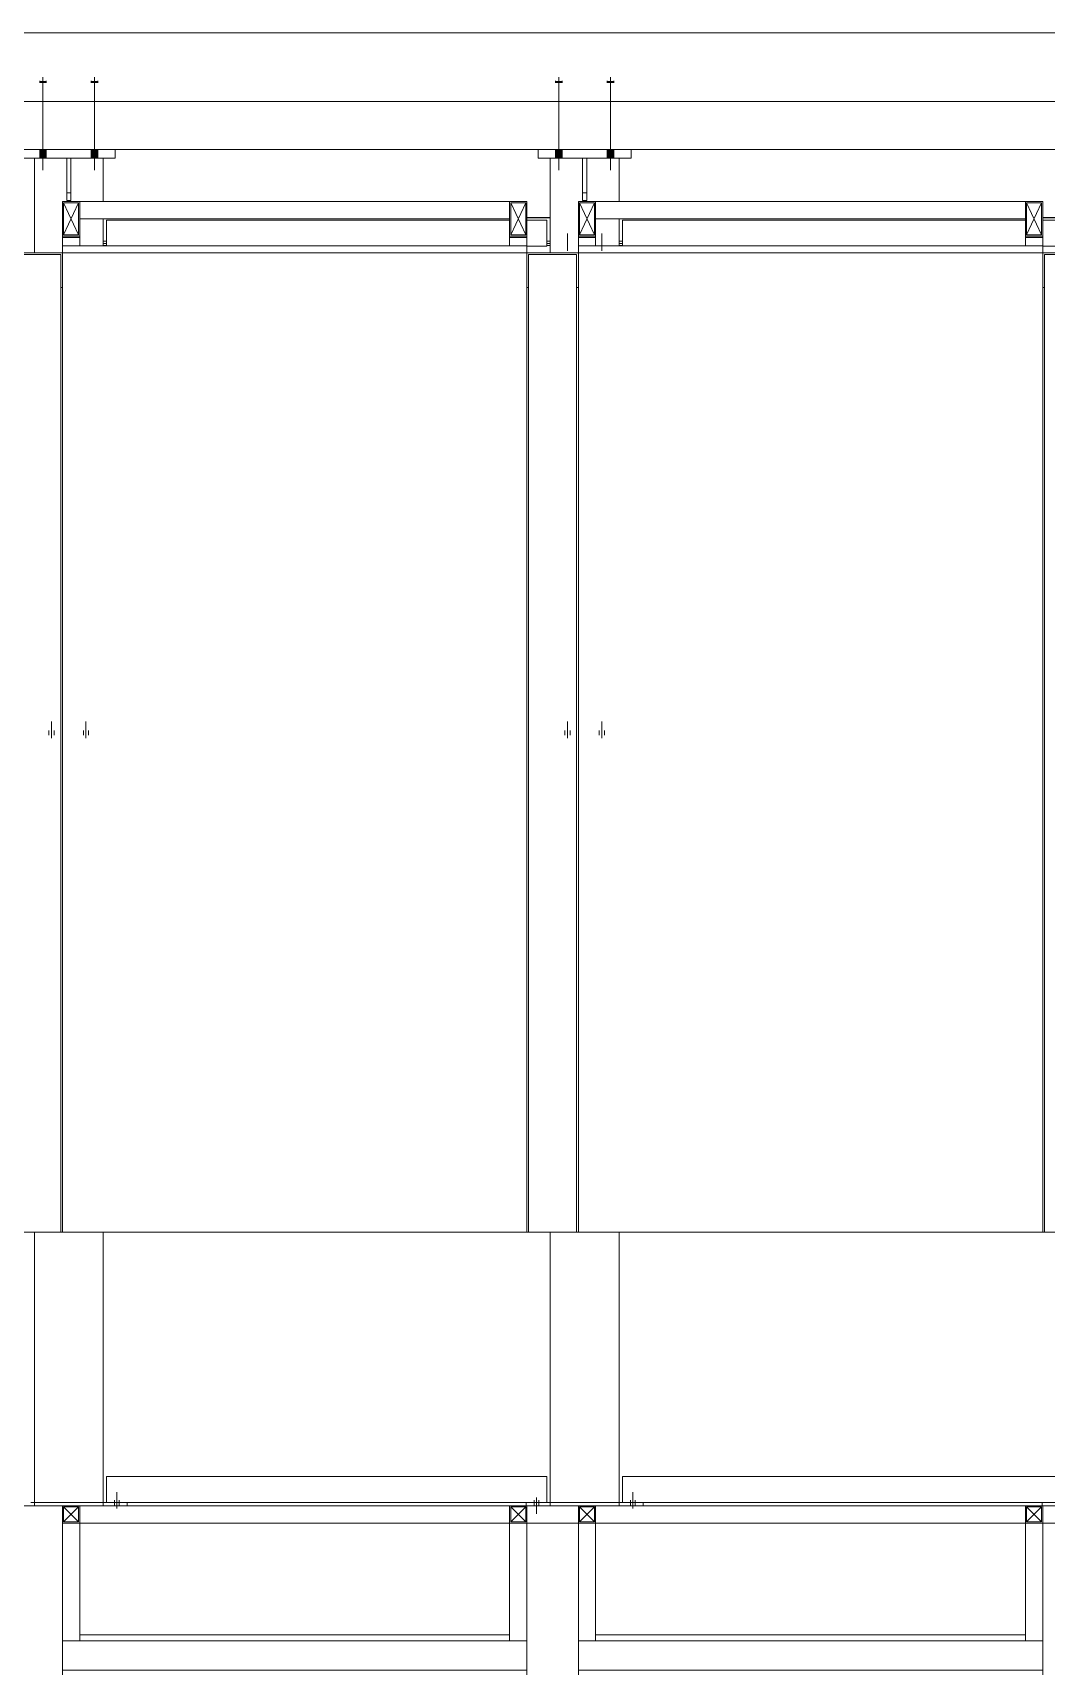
# Model space of a CAD drawing. Header units: millimetres. Extents: x -220592 to 404889, y -217665 to 38245.
# Drawn here: x 7607.79 to 7637.27, y -48163 to -48115.52 of the extents above; entities that cross this region are included whole.
import ezdxf

# ---------------------------------------------------------------- set-up
doc = ezdxf.new("R2010")
doc.units = ezdxf.units.MM
doc.linetypes.add('XKITLINE00', pattern=[0])
doc.linetypes.add('XKITLINE02', pattern=[4, 2, -2])
doc.layers.add('000 - 0_HIDE_OBJ_FRAMING_DEF_SUB_1', color=7, linetype='Continuous')
doc.layers.add('Bolt', color=7, linetype='Continuous', lineweight=0)
doc.layers.add('Part', color=7, linetype='Continuous', lineweight=0)

# ---------------------------------------------------------------- blocks, each defined once
blk = doc.blocks.new('*A13534')
at = {"layer": '000 - 0_HIDE_OBJ_FRAMING_DEF_SUB_1', "color": 7, "linetype": 'XKITLINE00', "lineweight": 0}
for p, q in [((-128.985516, 88.290007), (-128.985516, 88.490867)), ((-128.985516, 88.490867), (-115.485516, 88.490867)), ((-115.485516, 88.490867), (-115.485516, 88.290007)), ((-128.985516, 88.290007), (-115.485516, 88.290007)), ((-128.985516, 59.830765), (-115.485516, 59.830765))]:
    blk.add_line(p, q, dxfattribs=at)
blk = doc.blocks.new('*A13535')
at = {"layer": '000 - 0_HIDE_OBJ_FRAMING_DEF_SUB_1', "color": 7, "linetype": 'XKITLINE00', "lineweight": 0}
for p, q in [((-128.985598, 51.874802), (-128.985598, 51.374802)), ((-128.985598, 51.874802), (-85.4855, 51.874802)), ((-85.4855, 51.874802), (-85.4855, 51.374802)), ((-128.985598, 51.374802), (-85.4855, 51.374802))]:
    blk.add_line(p, q, dxfattribs=at)
blk = doc.blocks.new('*A13536')
at = {"layer": '000 - 0_HIDE_OBJ_FRAMING_DEF_SUB_1', "color": 7, "linetype": 'XKITLINE00', "lineweight": 0}
for p, q in [((-128.985598, 47.949802), (-128.985598, 42.874802)), ((-115.485598, 47.949802), (-128.985598, 47.949802)), ((-115.485598, 42.874802), (-115.485598, 47.949802)), ((-128.985598, 47.099802), (-115.485598, 47.099802)), ((-128.985598, 42.874802), (-115.485598, 42.874802))]:
    blk.add_line(p, q, dxfattribs=at)
blk = doc.blocks.new('*A13537')
at = {"layer": '000 - 0_HIDE_OBJ_FRAMING_DEF_SUB_1', "color": 7, "linetype": 'XKITLINE00', "lineweight": 0}
for p, q in [((-128.485598, 51.874802), (-128.485598, 51.374802)), ((-128.485598, 51.874802), (-115.9855, 51.874802)), ((-115.9855, 51.874802), (-115.9855, 51.374802)), ((-128.485598, 51.374802), (-115.9855, 51.374802))]:
    blk.add_line(p, q, dxfattribs=at)
blk = doc.blocks.new('*A13538')
at = {"layer": '000 - 0_HIDE_OBJ_FRAMING_DEF_SUB_1', "color": 7, "linetype": 'XKITLINE00', "lineweight": 0}
blk.add_line((-128.485598, 48.124802), (-115.9855, 48.124802), dxfattribs=at)
blk = doc.blocks.new('*A13539')
at = {"layer": '000 - 0_HIDE_OBJ_FRAMING_DEF_SUB_1', "color": 7, "linetype": 'XKITLINE00', "lineweight": 0}
for p, q in [((-127.702542, 52.724805), (-127.702542, 51.974805)), ((-127.702542, 52.724805), (-114.902542, 52.724805)), ((-114.902542, 52.724805), (-114.902542, 51.974805)), ((-127.702542, 51.974805), (-114.902542, 51.974805))]:
    blk.add_line(p, q, dxfattribs=at)
blk = doc.blocks.new('*A13540')
at = {"layer": '000 - 0_HIDE_OBJ_FRAMING_DEF_SUB_1', "color": 7, "linetype": 'XKITLINE00', "lineweight": 0}
for p, q in [((-135.563334, 94.690364), (-135.563334, 92.690364)), ((-135.563334, 94.690364), (-87.063349, 94.690364)), ((-87.063349, 94.690364), (-87.063349, 92.690364)), ((-135.563334, 92.690364), (-87.063349, 92.690364))]:
    blk.add_line(p, q, dxfattribs=at)
blk = doc.blocks.new('*A13541')
at = {"layer": '000 - 0_HIDE_OBJ_FRAMING_DEF_SUB_1', "color": 7, "linetype": 'XKITLINE00', "lineweight": 0}
blk.add_line((-130.691121, 91.290805), (-83.063349, 91.290805), dxfattribs=at)
blk = doc.blocks.new('*A13596')
at = {"layer": 'Part', "color": 7, "linetype": 'XKITLINE00', "lineweight": 0}
for p, q in [((-115.485516, 89.315403), (-114.802542, 89.315403)), ((-115.485516, 89.310169), (-114.802542, 89.310169)), ((-127.702542, 89.242133), (-115.985516, 89.242133)), ((-127.702542, 89.242133), (-127.702542, 89.236899)), ((-127.702542, 89.236899), (-115.985516, 89.236899)), ((-127.702542, 88.490867), (-127.702542, 89.236899)), ((-115.485516, 89.242133), (-114.902542, 89.242133)), ((-115.485516, 89.236899), (-114.902542, 89.236899)), ((-114.902542, 89.236899), (-114.902542, 89.242133)), ((-114.902542, 88.487927), (-114.902542, 89.236899)), ((-127.802542, 88.626108), (-127.702542, 88.626108)), ((-127.802542, 88.565922), (-127.702542, 88.565922)), ((-127.802542, 88.501011), (-127.702542, 88.501011)), ((-115.485516, 88.487927), (-114.902542, 88.487927)), ((-114.902542, 88.626108), (-114.802542, 88.626108)), ((-114.902542, 88.565922), (-114.802542, 88.565922)), ((-114.902542, 88.501011), (-114.802542, 88.501011))]:
    blk.add_line(p, q, dxfattribs=at)
blk = doc.blocks.new('*A13597')
at = {"layer": 'Part', "color": 7, "linetype": 'XKITLINE00', "lineweight": 0}
for p, q in [((-128.485516, 89.780791), (-115.985516, 89.780791)), ((-128.485516, 89.280791), (-115.985516, 89.280791))]:
    blk.add_line(p, q, dxfattribs=at)
blk = doc.blocks.new('*A13663')
at = {"layer": '000 - 0_HIDE_OBJ_FRAMING_DEF_SUB_1', "color": 7, "linetype": 'XKITLINE00', "lineweight": 0}
for p, q in [((-128.985598, 47.949802), (-128.985598, 51.374802)), ((-128.485598, 47.949802), (-128.485598, 51.374802))]:
    blk.add_line(p, q, dxfattribs=at)
blk = doc.blocks.new('*A13688')
at = {"layer": 'Part', "color": 7, "linetype": 'XKITLINE00', "lineweight": 0}
for p, q in [((-128.985516, 88.490867), (-128.985516, 88.780753)), ((-128.985516, 88.780753), (-128.953516, 88.780753)), ((-128.485516, 88.740421), (-128.985516, 88.740421)), ((-128.953516, 88.772548), (-128.953516, 88.780753)), ((-128.517516, 88.772548), (-128.953516, 88.772548)), ((-128.485516, 88.780753), (-128.517516, 88.780753)), ((-128.517516, 88.780753), (-128.517516, 88.772548)), ((-128.485516, 88.780753), (-128.485516, 88.490867))]:
    blk.add_line(p, q, dxfattribs=at)
blk = doc.blocks.new('*A13689')
at = {"layer": 'Part', "color": 7, "linetype": 'XKITLINE00', "lineweight": 0}
for p, q in [((-128.485516, 89.780791), (-128.985516, 89.780791)), ((-128.985516, 89.780791), (-128.985516, 88.780791)), ((-128.953516, 88.812791), (-128.517516, 89.748791)), ((-128.517516, 88.812791), (-128.953516, 89.748791)), ((-128.953516, 88.812791), (-128.953516, 89.748791)), ((-128.953516, 89.748791), (-128.517516, 89.748791)), ((-128.517516, 89.748791), (-128.517516, 88.812791)), ((-128.485516, 88.780791), (-128.485516, 89.780791)), ((-128.517516, 88.812791), (-128.953516, 88.812791)), ((-128.985516, 88.780791), (-128.485516, 88.780791))]:
    blk.add_line(p, q, dxfattribs=at)
blk = doc.blocks.new('*A13697')
at = {"layer": '000 - 0_HIDE_OBJ_FRAMING_DEF_SUB_1', "color": 7, "linetype": 'XKITLINE00', "lineweight": 0}
for p, q in [((-130.152583, 91.040289), (-130.152583, 91.290289)), ((-130.152583, 91.290289), (-127.452583, 91.290289)), ((-127.452583, 91.040289), (-127.452583, 91.290289)), ((-130.152583, 91.040289), (-127.452583, 91.040289))]:
    blk.add_line(p, q, dxfattribs=at)
blk = doc.blocks.new('*A13698')
at = {"layer": '000 - 0_HIDE_OBJ_FRAMING_DEF_SUB_1', "color": 7, "linetype": 'XKITLINE00', "lineweight": 0}
for p, q in [((-128.862542, 89.814076), (-128.862542, 91.040289)), ((-128.742542, 91.040289), (-128.742542, 89.814076)), ((-128.862542, 90.040289), (-128.742542, 90.040289)), ((-128.742542, 89.814076), (-128.862542, 89.814076))]:
    blk.add_line(p, q, dxfattribs=at)
blk = doc.blocks.new('*A13699')
at = {"layer": '000 - 0_HIDE_OBJ_FRAMING_DEF_SUB_1'}
for points in [[(-129.458, 93.29), (-129.458, 93.23), (-129.648, 93.23), (-129.648, 93.29)], [(-129.458, 93.29), (-129.458, 93.23), (-129.648, 93.23), (-129.648, 93.29)], [(-129.458, 93.29), (-129.458, 93.23), (-129.648, 93.23), (-129.648, 93.29)], [(-127.958, 93.29), (-127.958, 93.23), (-128.148, 93.23), (-128.148, 93.29)], [(-127.958, 93.29), (-127.958, 93.23), (-128.148, 93.23), (-128.148, 93.29)], [(-127.958, 93.29), (-127.958, 93.23), (-128.148, 93.23), (-128.148, 93.29)], [(-129.458, 91.29), (-129.458, 91.04), (-129.648, 91.04), (-129.648, 91.29)], [(-129.458, 91.29), (-129.458, 91.04), (-129.648, 91.04), (-129.648, 91.29)], [(-129.458, 91.29), (-129.458, 91.04), (-129.648, 91.04), (-129.648, 91.29)], [(-127.958, 91.29), (-127.958, 91.04), (-128.148, 91.04), (-128.148, 91.29)], [(-127.958, 91.29), (-127.958, 91.04), (-128.148, 91.04), (-128.148, 91.29)], [(-127.958, 91.29), (-127.958, 91.04), (-128.148, 91.04), (-128.148, 91.29)]]:
    blk.add_hatch(color=7, dxfattribs=at).paths.add_polyline_path(points, flags=17)
at = {"layer": '000 - 0_HIDE_OBJ_FRAMING_DEF_SUB_1', "color": 7, "linetype": 'XKITLINE00', "lineweight": 0}
for p, q in [((-129.648, 93.29), (-129.648, 93.23)), ((-129.648, 93.29), (-129.648, 93.23)), ((-129.648, 93.29), (-129.648, 93.23)), ((-129.553, 93.396), (-129.553, 90.69)), ((-129.553, 93.396), (-129.553, 90.69)), ((-129.553, 93.396), (-129.553, 90.69)), ((-129.458, 93.29), (-129.458, 93.23)), ((-129.458, 93.29), (-129.458, 93.23)), ((-129.458, 93.29), (-129.458, 93.23)), ((-128.148, 93.29), (-128.148, 93.23)), ((-128.148, 93.29), (-128.148, 93.23)), ((-128.148, 93.29), (-128.148, 93.23)), ((-128.053, 93.396), (-128.053, 90.69)), ((-128.053, 93.396), (-128.053, 90.69)), ((-128.053, 93.396), (-128.053, 90.69)), ((-127.958, 93.29), (-127.958, 93.23)), ((-127.958, 93.29), (-127.958, 93.23)), ((-127.958, 93.29), (-127.958, 93.23)), ((-129.648, 91.29), (-129.648, 91.04)), ((-129.648, 91.29), (-129.648, 91.04)), ((-129.648, 91.29), (-129.648, 91.04)), ((-129.458, 91.29), (-129.458, 91.04)), ((-129.458, 91.29), (-129.458, 91.04)), ((-129.458, 91.29), (-129.458, 91.04)), ((-128.148, 91.29), (-128.148, 91.04)), ((-128.148, 91.29), (-128.148, 91.04)), ((-128.148, 91.29), (-128.148, 91.04)), ((-127.958, 91.29), (-127.958, 91.04)), ((-127.958, 91.29), (-127.958, 91.04)), ((-127.958, 91.29), (-127.958, 91.04))]:
    blk.add_line(p, q, dxfattribs=at)
blk = doc.blocks.new('*A13829')
at = {"layer": '000 - 0_HIDE_OBJ_FRAMING_DEF_SUB_1', "color": 7, "linetype": 'XKITLINE00', "lineweight": 0}
for p, q in [((-129.802542, 88.290005), (-129.802542, 91.040289)), ((-127.802542, 89.780791), (-127.802542, 91.040289)), ((-127.802542, 88.490867), (-127.802542, 89.280791)), ((-129.802542, 51.974805), (-129.802542, 59.830765)), ((-127.802542, 51.974805), (-127.802542, 59.830765)), ((-129.802542, 51.974805), (-127.802542, 51.974805))]:
    blk.add_line(p, q, dxfattribs=at)
blk = doc.blocks.new('*A13845')
at = {"layer": '000 - 0_HIDE_OBJ_FRAMING_DEF_SUB_1', "color": 7, "linetype": 'XKITLINE00', "lineweight": 0}
for p, q in [((-130.485516, 59.830765), (-130.485516, 88.290005)), ((-130.485516, 88.290005), (-128.985516, 88.290005)), ((-130.435516, 59.830765), (-130.435516, 88.23979)), ((-130.435516, 88.23979), (-129.035516, 88.23979)), ((-129.035516, 88.23979), (-129.035516, 59.830765)), ((-128.985516, 88.290005), (-128.985516, 59.830765)), ((-130.435516, 87.285705), (-130.485516, 87.285705)), ((-129.035516, 87.285705), (-128.985516, 87.285705)), ((-128.985516, 59.830765), (-130.485516, 59.830765))]:
    blk.add_line(p, q, dxfattribs=at)
blk = doc.blocks.new('*A13847')
at = {"layer": '000 - 0_HIDE_OBJ_FRAMING_DEF_SUB_1', "color": 7, "linetype": 'XKITLINE00', "lineweight": 0}
for p, q in [((-128.985598, 51.874802), (-128.985598, 51.374802)), ((-128.485598, 51.874802), (-128.985598, 51.874802)), ((-128.953598, 51.406802), (-128.517598, 51.842802)), ((-128.517598, 51.406802), (-128.953598, 51.842802)), ((-128.953598, 51.842802), (-128.517598, 51.842802)), ((-128.953598, 51.406802), (-128.953598, 51.842802)), ((-128.517598, 51.842802), (-128.517598, 51.406802)), ((-128.485598, 51.374802), (-128.485598, 51.874802)), ((-128.985598, 51.374802), (-128.485598, 51.374802)), ((-128.517598, 51.406802), (-128.953598, 51.406802))]:
    blk.add_line(p, q, dxfattribs=at)
blk = doc.blocks.new('*A13849')
at = {"layer": '000 - 0_HIDE_OBJ_FRAMING_DEF_SUB_1', "color": 7, "linetype": 'XKITLINE02', "lineweight": 0}
for p, q in [((-127.402542, 51.795605), (-127.402542, 52.274805)), ((-127.402542, 51.795605), (-127.402542, 52.274805)), ((-127.472542, 51.974805), (-127.472542, 52.039805)), ((-127.472542, 51.974805), (-127.472542, 52.039805)), ((-127.472542, 51.874805), (-127.472542, 51.974805)), ((-127.472542, 51.874805), (-127.472542, 51.974805)), ((-127.332542, 51.974805), (-127.332542, 52.039805)), ((-127.332542, 51.974805), (-127.332542, 52.039805)), ((-127.332542, 51.874805), (-127.332542, 51.974805)), ((-127.332542, 51.874805), (-127.332542, 51.974805))]:
    blk.add_line(p, q, dxfattribs=at)
blk = doc.blocks.new('*A13850')
at = {"layer": '000 - 0_HIDE_OBJ_FRAMING_DEF_SUB_1', "color": 7, "linetype": 'XKITLINE00', "lineweight": 0}
for p, q in [((-130.502542, 51.874805), (-130.502542, 51.974805)), ((-128.985598, 51.874805), (-130.502542, 51.874805)), ((-127.702542, 51.974805), (-129.902542, 51.974805)), ((-129.802542, 51.974805), (-129.802542, 51.874805)), ((-127.802542, 51.874805), (-127.802542, 51.974805)), ((-127.102542, 51.874805), (-127.102542, 51.974805))]:
    blk.add_line(p, q, dxfattribs=at)
blk = doc.blocks.new('*A13857')
at = {"layer": '000 - 0_HIDE_OBJ_FRAMING_DEF_SUB_1', "color": 7, "linetype": 'XKITLINE02', "lineweight": 0}
for p, q in [((-129.302555, 74.189705), (-129.302555, 74.668905)), ((-129.302555, 74.189705), (-129.302555, 74.668905)), ((-129.377555, 74.358905), (-129.377555, 74.408905)), ((-129.377555, 74.358905), (-129.377555, 74.408905)), ((-129.377555, 74.268905), (-129.377555, 74.358905)), ((-129.377555, 74.268905), (-129.377555, 74.358905)), ((-129.227555, 74.358905), (-129.227555, 74.408905)), ((-129.227555, 74.358905), (-129.227555, 74.408905)), ((-129.227555, 74.268905), (-129.227555, 74.358905)), ((-129.227555, 74.268905), (-129.227555, 74.358905))]:
    blk.add_line(p, q, dxfattribs=at)
blk = doc.blocks.new('*A13860')
at = {"layer": '000 - 0_HIDE_OBJ_FRAMING_DEF_SUB_1', "color": 7, "linetype": 'XKITLINE02', "lineweight": 0}
for p, q in [((-128.302542, 74.189705), (-128.302542, 74.668905)), ((-128.302542, 74.189705), (-128.302542, 74.668905)), ((-128.377542, 74.358905), (-128.377542, 74.408905)), ((-128.377542, 74.358905), (-128.377542, 74.408905)), ((-128.377542, 74.268905), (-128.377542, 74.358905)), ((-128.377542, 74.268905), (-128.377542, 74.358905)), ((-128.227542, 74.358905), (-128.227542, 74.408905)), ((-128.227542, 74.358905), (-128.227542, 74.408905)), ((-128.227542, 74.268905), (-128.227542, 74.358905)), ((-128.227542, 74.268905), (-128.227542, 74.358905))]:
    blk.add_line(p, q, dxfattribs=at)
blk = doc.blocks.new('*A14313')
at = {"layer": '000 - 0_HIDE_OBJ_FRAMING_DEF_SUB_1', "color": 7, "linetype": 'XKITLINE00', "lineweight": 0}
for p, q in [((-113.985598, 47.949802), (-113.985598, 51.374802)), ((-113.485598, 47.949802), (-113.485598, 51.374802))]:
    blk.add_line(p, q, dxfattribs=at)
blk = doc.blocks.new('*A14314')
at = {"layer": '000 - 0_HIDE_OBJ_FRAMING_DEF_SUB_1', "color": 7, "linetype": 'XKITLINE00', "lineweight": 0}
for p, q in [((-115.9855, 47.949802), (-115.9855, 51.374802)), ((-115.4855, 47.949802), (-115.4855, 51.374802))]:
    blk.add_line(p, q, dxfattribs=at)
blk = doc.blocks.new('*A14315')
at = {"layer": '000 - 0_HIDE_OBJ_FRAMING_DEF_SUB_1', "color": 7, "linetype": 'XKITLINE00', "lineweight": 0}
for p, q in [((-100.9855, 47.949802), (-100.9855, 51.374802)), ((-100.4855, 47.949802), (-100.4855, 51.374802))]:
    blk.add_line(p, q, dxfattribs=at)
blk = doc.blocks.new('*A14321')
at = {"layer": 'Part', "color": 7, "linetype": 'XKITLINE00', "lineweight": 0}
for p, q in [((-113.985516, 88.490867), (-113.985516, 88.780753)), ((-113.985516, 88.780753), (-113.953516, 88.780753)), ((-113.485516, 88.740421), (-113.985516, 88.740421)), ((-113.953516, 88.772548), (-113.953516, 88.780753)), ((-113.517516, 88.772548), (-113.953516, 88.772548)), ((-113.485516, 88.780753), (-113.517516, 88.780753)), ((-113.517516, 88.780753), (-113.517516, 88.772548)), ((-113.485516, 88.780753), (-113.485516, 88.490867))]:
    blk.add_line(p, q, dxfattribs=at)
blk = doc.blocks.new('*A14322')
at = {"layer": 'Part', "color": 7, "linetype": 'XKITLINE00', "lineweight": 0}
for p, q in [((-113.485516, 89.780791), (-113.985516, 89.780791)), ((-113.985516, 89.780791), (-113.985516, 88.780791)), ((-113.953516, 88.812791), (-113.517516, 89.748791)), ((-113.517516, 88.812791), (-113.953516, 89.748791)), ((-113.953516, 88.812791), (-113.953516, 89.748791)), ((-113.953516, 89.748791), (-113.517516, 89.748791)), ((-113.517516, 89.748791), (-113.517516, 88.812791)), ((-113.485516, 88.780791), (-113.485516, 89.780791)), ((-113.517516, 88.812791), (-113.953516, 88.812791)), ((-113.985516, 88.780791), (-113.485516, 88.780791))]:
    blk.add_line(p, q, dxfattribs=at)
blk = doc.blocks.new('*A14323')
at = {"layer": 'Part', "color": 7, "linetype": 'XKITLINE00', "lineweight": 0}
for p, q in [((-100.985516, 88.490867), (-100.985516, 88.780753)), ((-100.985516, 88.780753), (-100.953516, 88.780753)), ((-100.485516, 88.740421), (-100.985516, 88.740421)), ((-100.953516, 88.772548), (-100.953516, 88.780753)), ((-100.517516, 88.772548), (-100.953516, 88.772548)), ((-100.485516, 88.780753), (-100.517516, 88.780753)), ((-100.517516, 88.780753), (-100.517516, 88.772548)), ((-100.485516, 88.780753), (-100.485516, 88.490867))]:
    blk.add_line(p, q, dxfattribs=at)
blk = doc.blocks.new('*A14324')
at = {"layer": 'Part', "color": 7, "linetype": 'XKITLINE00', "lineweight": 0}
for p, q in [((-100.485516, 89.780791), (-100.985516, 89.780791)), ((-100.985516, 89.780791), (-100.985516, 88.780791)), ((-100.953516, 88.812791), (-100.517516, 89.748791)), ((-100.517516, 88.812791), (-100.953516, 89.748791)), ((-100.953516, 88.812791), (-100.953516, 89.748791)), ((-100.953516, 89.748791), (-100.517516, 89.748791)), ((-100.517516, 89.748791), (-100.517516, 88.812791)), ((-100.485516, 88.780791), (-100.485516, 89.780791)), ((-100.517516, 88.812791), (-100.953516, 88.812791)), ((-100.985516, 88.780791), (-100.485516, 88.780791))]:
    blk.add_line(p, q, dxfattribs=at)
blk = doc.blocks.new('*A14325')
at = {"layer": 'Part', "color": 7, "linetype": 'XKITLINE00', "lineweight": 0}
for p, q in [((-115.985516, 88.490867), (-115.985516, 88.780753)), ((-115.985516, 88.780753), (-115.953516, 88.780753)), ((-115.485516, 88.740421), (-115.985516, 88.740421)), ((-115.953516, 88.772548), (-115.953516, 88.780753)), ((-115.517516, 88.772548), (-115.953516, 88.772548)), ((-115.485516, 88.780753), (-115.517516, 88.780753)), ((-115.517516, 88.780753), (-115.517516, 88.772548)), ((-115.485516, 88.780753), (-115.485516, 88.490867))]:
    blk.add_line(p, q, dxfattribs=at)
blk = doc.blocks.new('*A14326')
at = {"layer": 'Part', "color": 7, "linetype": 'XKITLINE00', "lineweight": 0}
for p, q in [((-115.485516, 89.780791), (-115.985516, 89.780791)), ((-115.985516, 89.780791), (-115.985516, 88.780791)), ((-115.953516, 88.812791), (-115.517516, 89.748791)), ((-115.517516, 88.812791), (-115.953516, 89.748791)), ((-115.953516, 88.812791), (-115.953516, 89.748791)), ((-115.953516, 89.748791), (-115.517516, 89.748791)), ((-115.517516, 89.748791), (-115.517516, 88.812791)), ((-115.485516, 88.780791), (-115.485516, 89.780791)), ((-115.517516, 88.812791), (-115.953516, 88.812791)), ((-115.985516, 88.780791), (-115.485516, 88.780791))]:
    blk.add_line(p, q, dxfattribs=at)
blk = doc.blocks.new('*A14327')
at = {"layer": 'Part', "color": 7, "linetype": 'XKITLINE00', "lineweight": 0}
for p, q in [((-113.485516, 89.780791), (-100.985516, 89.780791)), ((-113.485516, 89.280791), (-100.985516, 89.280791))]:
    blk.add_line(p, q, dxfattribs=at)
blk = doc.blocks.new('*A14328')
at = {"layer": 'Part', "color": 7, "linetype": 'XKITLINE00', "lineweight": 0}
for p, q in [((-100.485516, 89.315403), (-99.802542, 89.315403)), ((-100.485516, 89.310169), (-99.802542, 89.310169)), ((-112.702542, 89.242133), (-100.985516, 89.242133)), ((-112.702542, 89.242133), (-112.702542, 89.236899)), ((-112.702542, 89.236899), (-100.985516, 89.236899)), ((-112.702542, 88.490867), (-112.702542, 89.236899)), ((-100.485516, 89.242133), (-99.902542, 89.242133)), ((-100.485516, 89.236899), (-99.902542, 89.236899)), ((-99.902542, 89.236899), (-99.902542, 89.242133)), ((-99.902542, 88.487927), (-99.902542, 89.236899)), ((-112.802542, 88.626108), (-112.702542, 88.626108)), ((-112.802542, 88.565922), (-112.702542, 88.565922)), ((-112.802542, 88.501011), (-112.702542, 88.501011)), ((-100.485516, 88.487927), (-99.902542, 88.487927)), ((-99.902542, 88.626108), (-99.802542, 88.626108)), ((-99.902542, 88.565922), (-99.802542, 88.565922)), ((-99.902542, 88.501011), (-99.802542, 88.501011))]:
    blk.add_line(p, q, dxfattribs=at)
blk = doc.blocks.new('*A14329')
at = {"layer": 'Bolt', "color": 7, "linetype": 'XKITLINE02', "lineweight": 0}
for p, q in [((-114.302555, 88.376542), (-114.302555, 88.855094)), ((-114.302555, 88.350549), (-114.302555, 88.829101))]:
    blk.add_line(p, q, dxfattribs=at)
blk = doc.blocks.new('*A14330')
at = {"layer": '000 - 0_HIDE_OBJ_FRAMING_DEF_SUB_1'}
for points in [[(-114.648, 93.23), (-114.648, 93.29), (-114.458, 93.29), (-114.458, 93.23)], [(-114.648, 93.23), (-114.648, 93.29), (-114.458, 93.29), (-114.458, 93.23)], [(-114.648, 93.23), (-114.648, 93.29), (-114.458, 93.29), (-114.458, 93.23)], [(-113.148, 93.23), (-113.148, 93.29), (-112.958, 93.29), (-112.958, 93.23)], [(-113.148, 93.23), (-113.148, 93.29), (-112.958, 93.29), (-112.958, 93.23)], [(-113.148, 93.23), (-113.148, 93.29), (-112.958, 93.29), (-112.958, 93.23)], [(-114.648, 91.04), (-114.648, 91.29), (-114.458, 91.29), (-114.458, 91.04)], [(-114.648, 91.04), (-114.648, 91.29), (-114.458, 91.29), (-114.458, 91.04)], [(-114.648, 91.04), (-114.648, 91.29), (-114.458, 91.29), (-114.458, 91.04)], [(-113.148, 91.04), (-113.148, 91.29), (-112.958, 91.29), (-112.958, 91.04)], [(-113.148, 91.04), (-113.148, 91.29), (-112.958, 91.29), (-112.958, 91.04)], [(-113.148, 91.04), (-113.148, 91.29), (-112.958, 91.29), (-112.958, 91.04)]]:
    blk.add_hatch(color=7, dxfattribs=at).paths.add_polyline_path(points, flags=17)
at = {"layer": '000 - 0_HIDE_OBJ_FRAMING_DEF_SUB_1', "color": 7, "linetype": 'XKITLINE00', "lineweight": 0}
for p, q in [((-114.648, 93.29), (-114.648, 93.23)), ((-114.648, 93.29), (-114.648, 93.23)), ((-114.648, 93.29), (-114.648, 93.23)), ((-114.553, 93.396), (-114.553, 90.69)), ((-114.553, 93.396), (-114.553, 90.69)), ((-114.553, 93.396), (-114.553, 90.69)), ((-114.458, 93.29), (-114.458, 93.23)), ((-114.458, 93.29), (-114.458, 93.23)), ((-114.458, 93.29), (-114.458, 93.23)), ((-113.148, 93.29), (-113.148, 93.23)), ((-113.148, 93.29), (-113.148, 93.23)), ((-113.148, 93.29), (-113.148, 93.23)), ((-113.053, 93.396), (-113.053, 90.69)), ((-113.053, 93.396), (-113.053, 90.69)), ((-113.053, 93.396), (-113.053, 90.69)), ((-112.958, 93.29), (-112.958, 93.23)), ((-112.958, 93.29), (-112.958, 93.23)), ((-112.958, 93.29), (-112.958, 93.23)), ((-114.648, 91.29), (-114.648, 91.04)), ((-114.648, 91.29), (-114.648, 91.04)), ((-114.648, 91.29), (-114.648, 91.04)), ((-114.458, 91.29), (-114.458, 91.04)), ((-114.458, 91.29), (-114.458, 91.04)), ((-114.458, 91.29), (-114.458, 91.04)), ((-113.148, 91.29), (-113.148, 91.04)), ((-113.148, 91.29), (-113.148, 91.04)), ((-113.148, 91.29), (-113.148, 91.04)), ((-112.958, 91.29), (-112.958, 91.04)), ((-112.958, 91.29), (-112.958, 91.04)), ((-112.958, 91.29), (-112.958, 91.04))]:
    blk.add_line(p, q, dxfattribs=at)
blk = doc.blocks.new('*A14331')
at = {"layer": 'Bolt', "color": 7, "linetype": 'XKITLINE02', "lineweight": 0}
for p, q in [((-113.302542, 88.376542), (-113.302542, 88.855094)), ((-113.302542, 88.350549), (-113.302542, 88.829101))]:
    blk.add_line(p, q, dxfattribs=at)
blk = doc.blocks.new('*A14332')
at = {"layer": '000 - 0_HIDE_OBJ_FRAMING_DEF_SUB_1', "color": 7, "linetype": 'XKITLINE00', "lineweight": 0}
for p, q in [((-113.862542, 89.814076), (-113.862542, 91.040289)), ((-113.742542, 91.040289), (-113.742542, 89.814076)), ((-113.862542, 90.040289), (-113.742542, 90.040289)), ((-113.742542, 89.814076), (-113.862542, 89.814076))]:
    blk.add_line(p, q, dxfattribs=at)
blk = doc.blocks.new('*A14333')
at = {"layer": '000 - 0_HIDE_OBJ_FRAMING_DEF_SUB_1', "color": 7, "linetype": 'XKITLINE00', "lineweight": 0}
for p, q in [((-115.152583, 91.040289), (-115.152583, 91.290289)), ((-115.152583, 91.290289), (-112.452583, 91.290289)), ((-112.452583, 91.040289), (-112.452583, 91.290289)), ((-115.152583, 91.040289), (-112.452583, 91.040289))]:
    blk.add_line(p, q, dxfattribs=at)
blk = doc.blocks.new('*A14368')
at = {"layer": '000 - 0_HIDE_OBJ_FRAMING_DEF_SUB_1', "color": 7, "linetype": 'XKITLINE00', "lineweight": 0}
for p, q in [((-113.985598, 47.949802), (-113.985598, 42.874802)), ((-100.485598, 47.949802), (-113.985598, 47.949802)), ((-100.485598, 42.874802), (-100.485598, 47.949802)), ((-113.985598, 47.099802), (-100.485598, 47.099802)), ((-113.985598, 42.874802), (-100.485598, 42.874802))]:
    blk.add_line(p, q, dxfattribs=at)
blk = doc.blocks.new('*A14369')
at = {"layer": '000 - 0_HIDE_OBJ_FRAMING_DEF_SUB_1', "color": 7, "linetype": 'XKITLINE00', "lineweight": 0}
blk.add_line((-113.485598, 48.124802), (-100.9855, 48.124802), dxfattribs=at)
blk = doc.blocks.new('*A14373')
at = {"layer": '000 - 0_HIDE_OBJ_FRAMING_DEF_SUB_1', "color": 7, "linetype": 'XKITLINE00', "lineweight": 0}
for p, q in [((-114.802542, 88.290005), (-114.802542, 91.040289)), ((-112.802542, 89.780791), (-112.802542, 91.040289)), ((-112.802542, 88.490867), (-112.802542, 89.280791)), ((-114.802542, 51.974805), (-114.802542, 59.830765)), ((-112.802542, 51.974805), (-112.802542, 59.830765)), ((-114.802542, 51.974805), (-112.802542, 51.974805))]:
    blk.add_line(p, q, dxfattribs=at)
blk = doc.blocks.new('*A14374')
at = {"layer": '000 - 0_HIDE_OBJ_FRAMING_DEF_SUB_1', "color": 7, "linetype": 'XKITLINE00', "lineweight": 0}
for p, q in [((-113.985516, 88.290007), (-113.985516, 88.490867)), ((-113.985516, 88.490867), (-100.485516, 88.490867)), ((-100.485516, 88.490867), (-100.485516, 88.290007)), ((-113.985516, 88.290007), (-100.485516, 88.290007)), ((-113.985516, 59.830765), (-100.485516, 59.830765))]:
    blk.add_line(p, q, dxfattribs=at)
blk = doc.blocks.new('*A14375')
at = {"layer": '000 - 0_HIDE_OBJ_FRAMING_DEF_SUB_1', "color": 7, "linetype": 'XKITLINE00', "lineweight": 0}
for p, q in [((-100.485516, 59.830765), (-100.485516, 88.290005)), ((-100.485516, 88.290005), (-98.985516, 88.290005)), ((-100.435516, 59.830765), (-100.435516, 88.23979)), ((-100.435516, 88.23979), (-99.035516, 88.23979)), ((-99.035516, 88.23979), (-99.035516, 59.830765)), ((-98.985516, 88.290005), (-98.985516, 59.830765)), ((-100.435516, 87.285705), (-100.485516, 87.285705)), ((-99.035516, 87.285705), (-98.985516, 87.285705)), ((-98.985516, 59.830765), (-100.485516, 59.830765))]:
    blk.add_line(p, q, dxfattribs=at)
blk = doc.blocks.new('*A14376')
at = {"layer": '000 - 0_HIDE_OBJ_FRAMING_DEF_SUB_1', "color": 7, "linetype": 'XKITLINE00', "lineweight": 0}
for p, q in [((-115.485516, 59.830765), (-115.485516, 88.290005)), ((-115.485516, 88.290005), (-113.985516, 88.290005)), ((-115.435516, 59.830765), (-115.435516, 88.23979)), ((-115.435516, 88.23979), (-114.035516, 88.23979)), ((-114.035516, 88.23979), (-114.035516, 59.830765)), ((-113.985516, 88.290005), (-113.985516, 59.830765)), ((-115.435516, 87.285705), (-115.485516, 87.285705)), ((-114.035516, 87.285705), (-113.985516, 87.285705)), ((-113.985516, 59.830765), (-115.485516, 59.830765))]:
    blk.add_line(p, q, dxfattribs=at)
blk = doc.blocks.new('*A14377')
at = {"layer": '000 - 0_HIDE_OBJ_FRAMING_DEF_SUB_1', "color": 7, "linetype": 'XKITLINE00', "lineweight": 0}
for p, q in [((-113.485598, 51.874802), (-113.485598, 51.374802)), ((-113.485598, 51.874802), (-100.9855, 51.874802)), ((-100.9855, 51.874802), (-100.9855, 51.374802)), ((-113.485598, 51.374802), (-100.9855, 51.374802))]:
    blk.add_line(p, q, dxfattribs=at)
blk = doc.blocks.new('*A14378')
at = {"layer": '000 - 0_HIDE_OBJ_FRAMING_DEF_SUB_1', "color": 7, "linetype": 'XKITLINE00', "lineweight": 0}
for p, q in [((-112.702542, 52.724805), (-112.702542, 51.974805)), ((-112.702542, 52.724805), (-99.902542, 52.724805)), ((-99.902542, 52.724805), (-99.902542, 51.974805)), ((-112.702542, 51.974805), (-99.902542, 51.974805))]:
    blk.add_line(p, q, dxfattribs=at)
blk = doc.blocks.new('*A14379')
at = {"layer": '000 - 0_HIDE_OBJ_FRAMING_DEF_SUB_1', "color": 7, "linetype": 'XKITLINE00', "lineweight": 0}
for p, q in [((-113.985598, 51.874802), (-113.985598, 51.374802)), ((-113.485598, 51.874802), (-113.985598, 51.874802)), ((-113.953598, 51.406802), (-113.517598, 51.842802)), ((-113.517598, 51.406802), (-113.953598, 51.842802)), ((-113.953598, 51.842802), (-113.517598, 51.842802)), ((-113.953598, 51.406802), (-113.953598, 51.842802)), ((-113.517598, 51.842802), (-113.517598, 51.406802)), ((-113.485598, 51.374802), (-113.485598, 51.874802)), ((-113.985598, 51.374802), (-113.485598, 51.374802)), ((-113.517598, 51.406802), (-113.953598, 51.406802))]:
    blk.add_line(p, q, dxfattribs=at)
blk = doc.blocks.new('*A14380')
at = {"layer": '000 - 0_HIDE_OBJ_FRAMING_DEF_SUB_1', "color": 7, "linetype": 'XKITLINE00', "lineweight": 0}
for p, q in [((-115.4855, 51.874802), (-115.9855, 51.874802)), ((-115.9855, 51.874802), (-115.9855, 51.374802)), ((-115.9535, 51.406802), (-115.5175, 51.842802)), ((-115.5175, 51.406802), (-115.9535, 51.842802)), ((-115.9535, 51.406802), (-115.9535, 51.842802)), ((-115.9535, 51.842802), (-115.5175, 51.842802)), ((-115.5175, 51.842802), (-115.5175, 51.406802)), ((-115.4855, 51.374802), (-115.4855, 51.874802)), ((-115.9855, 51.374802), (-115.4855, 51.374802)), ((-115.5175, 51.406802), (-115.9535, 51.406802))]:
    blk.add_line(p, q, dxfattribs=at)
blk = doc.blocks.new('*A14381')
at = {"layer": '000 - 0_HIDE_OBJ_FRAMING_DEF_SUB_1', "color": 7, "linetype": 'XKITLINE02', "lineweight": 0}
for p, q in [((-115.272542, 52.039805), (-115.272542, 51.974805)), ((-115.272542, 52.039805), (-115.272542, 51.974805)), ((-115.272542, 51.974805), (-115.272542, 51.874805)), ((-115.272542, 51.974805), (-115.272542, 51.874805)), ((-115.202542, 52.119005), (-115.202542, 51.639805)), ((-115.202542, 52.119005), (-115.202542, 51.639805)), ((-115.132542, 52.039805), (-115.132542, 51.974805)), ((-115.132542, 52.039805), (-115.132542, 51.974805)), ((-115.132542, 51.974805), (-115.132542, 51.874805)), ((-115.132542, 51.974805), (-115.132542, 51.874805))]:
    blk.add_line(p, q, dxfattribs=at)
blk = doc.blocks.new('*A14382')
at = {"layer": '000 - 0_HIDE_OBJ_FRAMING_DEF_SUB_1', "color": 7, "linetype": 'XKITLINE00', "lineweight": 0}
for p, q in [((-115.502542, 51.874805), (-115.502542, 51.974805)), ((-112.702542, 51.974805), (-114.902542, 51.974805)), ((-114.802542, 51.974805), (-114.802542, 51.874805)), ((-112.802542, 51.874805), (-112.802542, 51.974805)), ((-112.102542, 51.874805), (-112.102542, 51.974805))]:
    blk.add_line(p, q, dxfattribs=at)
blk = doc.blocks.new('*A14383')
at = {"layer": '000 - 0_HIDE_OBJ_FRAMING_DEF_SUB_1', "color": 7, "linetype": 'XKITLINE02', "lineweight": 0}
for p, q in [((-112.402542, 51.795605), (-112.402542, 52.274805)), ((-112.402542, 51.795605), (-112.402542, 52.274805)), ((-112.472542, 51.974805), (-112.472542, 52.039805)), ((-112.472542, 51.974805), (-112.472542, 52.039805)), ((-112.472542, 51.874805), (-112.472542, 51.974805)), ((-112.472542, 51.874805), (-112.472542, 51.974805)), ((-112.332542, 51.974805), (-112.332542, 52.039805)), ((-112.332542, 51.974805), (-112.332542, 52.039805)), ((-112.332542, 51.874805), (-112.332542, 51.974805)), ((-112.332542, 51.874805), (-112.332542, 51.974805))]:
    blk.add_line(p, q, dxfattribs=at)
blk = doc.blocks.new('*A14384')
at = {"layer": '000 - 0_HIDE_OBJ_FRAMING_DEF_SUB_1', "color": 7, "linetype": 'XKITLINE00', "lineweight": 0}
for p, q in [((-100.4855, 51.874802), (-100.9855, 51.874802)), ((-100.9855, 51.874802), (-100.9855, 51.374802)), ((-100.9535, 51.406802), (-100.5175, 51.842802)), ((-100.5175, 51.406802), (-100.9535, 51.842802)), ((-100.9535, 51.406802), (-100.9535, 51.842802)), ((-100.9535, 51.842802), (-100.5175, 51.842802)), ((-100.5175, 51.842802), (-100.5175, 51.406802)), ((-100.4855, 51.374802), (-100.4855, 51.874802)), ((-100.9855, 51.374802), (-100.4855, 51.374802)), ((-100.5175, 51.406802), (-100.9535, 51.406802))]:
    blk.add_line(p, q, dxfattribs=at)
blk = doc.blocks.new('*A14386')
at = {"layer": '000 - 0_HIDE_OBJ_FRAMING_DEF_SUB_1', "color": 7, "linetype": 'XKITLINE02', "lineweight": 0}
for p, q in [((-113.302542, 74.189705), (-113.302542, 74.668905)), ((-113.302542, 74.189705), (-113.302542, 74.668905)), ((-113.377542, 74.358905), (-113.377542, 74.408905)), ((-113.377542, 74.358905), (-113.377542, 74.408905)), ((-113.377542, 74.268905), (-113.377542, 74.358905)), ((-113.377542, 74.268905), (-113.377542, 74.358905)), ((-113.227542, 74.358905), (-113.227542, 74.408905)), ((-113.227542, 74.358905), (-113.227542, 74.408905)), ((-113.227542, 74.268905), (-113.227542, 74.358905)), ((-113.227542, 74.268905), (-113.227542, 74.358905))]:
    blk.add_line(p, q, dxfattribs=at)
blk = doc.blocks.new('*A14387')
at = {"layer": '000 - 0_HIDE_OBJ_FRAMING_DEF_SUB_1', "color": 7, "linetype": 'XKITLINE02', "lineweight": 0}
for p, q in [((-114.302555, 74.189705), (-114.302555, 74.668905)), ((-114.302555, 74.189705), (-114.302555, 74.668905)), ((-114.377555, 74.358905), (-114.377555, 74.408905)), ((-114.377555, 74.358905), (-114.377555, 74.408905)), ((-114.377555, 74.268905), (-114.377555, 74.358905)), ((-114.377555, 74.268905), (-114.377555, 74.358905)), ((-114.227555, 74.358905), (-114.227555, 74.408905)), ((-114.227555, 74.358905), (-114.227555, 74.408905)), ((-114.227555, 74.268905), (-114.227555, 74.358905)), ((-114.227555, 74.268905), (-114.227555, 74.358905))]:
    blk.add_line(p, q, dxfattribs=at)
blk = doc.blocks.new('*A14395')
at = {"layer": '000 - 0_HIDE_OBJ_FRAMING_DEF_SUB_1', "color": 7, "linetype": 'XKITLINE00', "lineweight": 0}
for p, q in [((-100.502542, 51.874805), (-100.502542, 51.974805)), ((-97.702542, 51.974805), (-99.902542, 51.974805)), ((-99.802542, 51.974805), (-99.802542, 51.874805)), ((-97.802542, 51.874805), (-97.802542, 51.974805)), ((-97.102542, 51.874805), (-97.102542, 51.974805))]:
    blk.add_line(p, q, dxfattribs=at)

msp = doc.modelspace()

# ---------------------------------------------------------------- block references
at = {"color": 7, "lineweight": 0}
for name in ['*A13541', '*A13540', '*A13699', '*A14330', '*A13697', '*A13829', '*A13698', '*A14333', '*A14373', '*A14332', '*A13689', '*A13597', '*A14326', '*A14322', '*A14327', '*A14324', '*A13596', '*A14328', '*A13688', '*A13534', '*A14325', '*A14329', '*A14321', '*A14374', '*A14331', '*A14323', '*A13845', '*A14376', '*A14375', '*A13857', '*A13860', '*A14387', '*A14386', '*A13539', '*A14378', '*A13850', '*A13849', '*A14382', '*A14381', '*A14383', '*A14395', '*A13535', '*A13847', '*A13537', '*A14380', '*A14379', '*A14377', '*A14384', '*A13663', '*A14314', '*A14313', '*A14315', '*A13538', '*A14369', '*A13536', '*A14368']:
    msp.add_blockref(name, (7737.6457, -48210.2152), dxfattribs=at)

doc.saveas('drawing.dxf')
